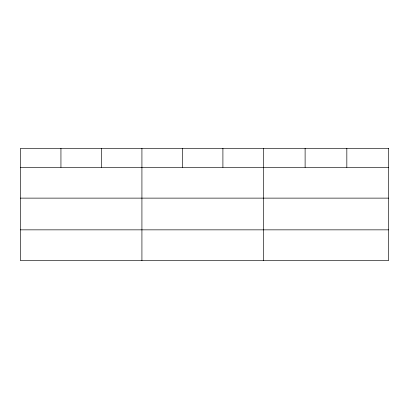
<?xml version="1.0" encoding="UTF-8"?>
<svg xmlns="http://www.w3.org/2000/svg" width="409" height="409" viewBox="0 0 409 409"><rect width="100%" height="100%" fill="white"/><g stroke="black" fill="none" stroke-linecap="round" stroke-linejoin="round"><path stroke-width="0.61" d="M20.45 167.332L388.55 167.332M20.45 198.125L388.55 198.125M20.45 229.848L388.55 229.848M346.832 148.36L346.832 167.332M305.114 148.36L305.114 167.332M263.396 148.36L263.396 260.64M222.905 148.36L222.905 167.332M182.414 148.36L182.414 167.332M141.923 148.36L141.923 260.64M101.432 148.36L101.432 167.332M60.941 148.36L60.941 167.332M388.55 148.36L20.45 148.36L20.45 260.64L388.55 260.64L388.55 148.36"/></g></svg>
